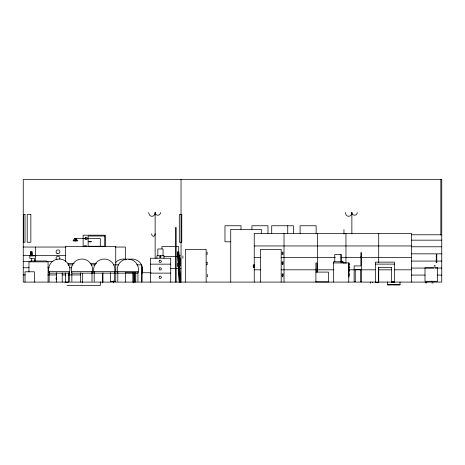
<?xml version="1.0" encoding="UTF-8"?>
<svg xmlns="http://www.w3.org/2000/svg" width="465" height="465" viewBox="0 0 465 465"><rect width="100%" height="100%" fill="white"/><g stroke="black" fill="none" stroke-linecap="round" stroke-linejoin="round"><path stroke-width="0.7" d="M360.456 269.415L360.456 281.784L361.607 281.784L361.607 252.553M76.376 238.586L77.376 240.992L73.133 240.992L74.324 238.586M177.921 263.626L178.653 263.585L178.775 265.939L178.049 265.98L178.008 265.498L177.921 263.626L177.944 264.318L178.676 264.283L178.653 263.585M179.176 263.62L179.938 263.579L180.065 265.934L179.298 265.974L179.176 263.62L179.217 264.103M177.961 264.108L178.688 264.068M179.978 264.062L179.595 264.079L179.554 263.597L180.571 282.092M179.199 264.312L179.961 264.271L179.938 263.579M178.752 265.248L178.025 265.283L178.049 265.98M178.008 265.498L178.734 265.457L178.775 265.939M179.257 265.492L180.025 265.451M411.473 234.784L441.75 234.784M74.202 238.545L100.301 238.545L100.301 246.491M74.324 239.179L76.376 239.179M411.473 240.167L441.75 240.167M73.133 240.399L77.376 240.399M230.547 241.794L224.973 241.794L224.973 225.763L240.998 225.763L240.998 229.251M254.239 245.956L411.473 245.956M411.473 246.781L441.75 246.781M23.25 247.043L65.984 247.043M115.204 247.043L125.341 247.043L125.341 259.923M30.504 252.1L30.242 255.86M31.789 252.1L32.05 255.86M411.473 253.832L441.75 253.832M31.829 255.058L31.934 252.1M180.24 255.227L179.717 255.227L179.717 263.475L180.24 263.475L180.24 257.976M23.25 255.436L30.492 255.436M31.94 255.436L65.949 255.436M35.863 255.86L29.83 255.86L29.83 258.441L34.497 258.441L34.497 261.307M160.198 256.314L160.669 256.314M164.035 256.43L178.67 256.43M360.875 256.523L361.607 256.523M159.361 256.732L161.169 256.732M254.239 257.534L260.778 257.534M281.116 257.534L335.323 257.534M340.996 257.534L411.473 257.534M159.542 257.674L160.966 257.674M411.473 261.068L441.75 261.068M23.25 261.411L30.492 261.411M46.39 261.411L52.911 261.411M341.984 261.935L342.746 261.935M342.845 262.83L345.088 262.934M333.486 262.934L348.953 262.934L348.953 277.076M74.197 263.353L68.407 263.353L68.407 265.521M90.129 263.353L96.644 263.353M150.433 264.149L170.713 264.149M375.418 264.12L394.372 264.12M67.902 264.847L73.034 264.847M91.035 264.847L95.389 264.847M113.414 264.847L118.517 264.847M136.594 264.847L141.656 264.847L141.656 282.092M254.797 265.015L253.262 265.015L253.262 267.369L254.797 267.369M434.554 265.788L434.932 265.788M434.072 266.032L435.414 266.032M253.262 266.195L254.588 266.195M178.014 266.59L178.397 266.59M177.537 266.834L178.88 266.834M391.588 267.392L378.376 267.392L378.376 282.685L375.418 282.685L375.418 262.132L394.372 262.132L394.372 282.65L391.408 282.65L391.408 267.392M23.25 267.764L29.045 267.764M47.843 267.764L49.29 267.764M69.57 267.764L71.744 267.764M411.473 268.061L433.822 268.061M435.263 268.061L441.75 268.061M170.562 268.613L181.042 268.613M360.904 269.415L355.266 269.415L355.266 281.645M254.239 269.816L260.778 269.816M281.116 269.816L333.905 269.816M348.802 269.816L375.156 269.816M378.713 269.816L391.536 269.816M394.384 269.816L411.473 269.816M94.081 271.606L71.854 271.606L71.854 281.435M115.599 271.606L137.948 271.606L137.948 281.435M315.904 272.095L328.517 272.095L328.517 281.918L315.904 281.854M125.474 272.752L136.297 272.752M141.348 272.752L151.113 272.752M150.433 273.124L170.713 273.124M115.599 273.141L137.948 273.141A10.649 10.649 0 0 0 127.881 259.028A10.649 10.649 0 0 0 117.808 273.141M23.25 274.931L25.424 274.931M47.843 274.931L56.532 274.931M62.327 274.931L65.949 274.931M68.123 274.931L80.433 274.931M411.473 275.077L425.173 275.077M437.425 275.077L441.75 275.077M431.322 281.261L431.793 281.261M360.456 281.54L361.607 281.54M391.408 281.54L394.372 281.54M355.266 281.575L354.121 281.645L354.121 265.928L360.875 265.928L360.875 252.553M64.99 282.162L68.407 282.162L68.407 272.757M425.62 282.581L426.765 282.581M425.62 282.894L426.765 282.894M431.956 282.999L433.107 282.964M387.403 284.743L400.016 284.743M67.007 285.51L100.301 285.51L100.301 281.895M370.285 281.988L370.675 283.255M372.605 282.092L372.645 282.61M179.641 265.469L179.682 265.951L179.659 265.259L180.042 265.236L180.065 265.934M178.676 264.283L178.734 265.457M179.624 264.039L178.74 251.763L180.327 282.092M179.42 282.092L177.595 251.763L179.182 282.092M179.275 265.277L179.298 265.974M178.508 265.259L178.531 265.951L178.409 263.597L178.432 264.294M440.843 179.49L440.843 235.127M411.473 282.092L411.473 233.354L254.239 233.354L254.239 282.092M400.016 281.93L400.016 284.882L387.403 284.882L387.403 281.93M378.713 233.354L378.713 262.591M378.713 266.922L378.713 282.092M357.254 212.517A2.691 2.691 0 0 1 354.557 215.214A2.691 2.691 0 0 1 351.866 212.517L351.866 233.843M349.198 263.597L349.198 264.852M349.198 266.666L349.198 267.916M349.198 269.938L349.198 271.194M349.163 274.048L349.163 275.303M348.744 262.934L348.744 282.092M345.954 233.354L345.954 263.312M343.955 229.693L343.955 234M343.257 262.934L343.257 261.749L333.486 261.749L333.486 282.092M341.304 261.749L341.304 254.57L334.759 254.57L334.759 261.749M341.112 261.749L341.112 262.934M340.816 254.57L340.816 261.749M317.607 233.354L317.607 271.979M316.88 272.095L316.915 263.004L315.904 263.004L315.904 281.918M316.119 233.43L316.119 225.763L300.088 225.763L300.088 233.43M293.363 233.43L293.363 225.763L271.717 225.763L271.717 233.43M287.742 225.763L287.742 233.43M284.022 233.354L284.022 282.092M283.04 273.658L283.04 276.239M282.97 252.059L282.97 254.64M283.005 261.673L283.005 264.254M282.377 274.391L282.377 276.971M282.272 262.126L282.272 264.707M282.168 252.059L282.168 254.64M282.168 261.673L282.168 264.254M282.168 273.658L282.168 276.239M281.191 282.092L281.191 249.345L260.464 249.345L260.464 282.092M267.968 233.43L267.968 225.763L251.943 225.763L251.943 229.251M261.289 233.68L261.289 229.35L230.733 229.35L230.733 282.092M254.588 265.015L254.588 267.369M253.576 265.015L253.576 267.369M207.326 274.391L207.326 276.971M207.221 262.126L207.221 264.707M207.117 252.059L207.117 254.64M206.629 262.179L206.629 262.556M206.629 264.382L206.629 264.759M206.14 282.092L206.14 249.345L185.413 249.345L185.413 282.092M182.89 255.936L182.89 258.29M181.042 179.49L181.042 282.092M179.577 255.936L179.577 258.29M178.67 267.125L178.67 246.595L161.948 246.595L161.948 248.699M176.171 282.092L176.171 227.431L175.508 227.431L175.508 282.092M170.713 282.092L170.713 258.232L150.433 258.232L150.433 282.092M163.965 258.232L163.965 255.721L156.908 255.721L156.908 258.232M163.046 255.721L163.046 248.996L157.821 248.996L157.821 255.721M160.437 255.721L160.437 256.976M160.524 212.517A2.691 2.691 0 0 1 157.833 215.214A2.691 2.691 0 0 1 155.141 212.517L155.141 258.273M142.162 267.66L142.121 281.435M135.768 272.752L135.768 282.092M134.862 272.752L134.862 282.092M134.513 272.752L134.513 282.092M133.577 273.141L133.577 282.894M132.839 272.752L132.839 282.092M125.341 272.798L125.341 282.092M117.808 271.606L117.808 281.435M114.326 281.435L114.326 271.606L94.186 271.606L94.186 281.435M113.443 280.808L113.443 282.894M110.403 272.444L110.403 281.54L115.744 281.54L115.744 246.63L65.472 246.63L65.472 261.859M105.468 246.351L105.468 235.203L83.136 235.203L83.136 246.351M102.887 272.798L102.887 282.092M102.713 273.141L102.713 282.894M91.994 271.606L91.994 281.435M82.572 273.141L82.572 282.894M80.433 272.781L80.433 282.092M75.347 238.586L75.254 240.992M69.279 281.435L69.279 271.606L49.139 271.606L49.139 281.435M65.472 272.734L65.472 282.162M62.182 272.752L62.217 282.092M56.329 282.092L56.329 272.752A1.918 1.918 0 0 0 56.62 273.118M48.081 282.092L48.081 261.853L28.952 261.853L28.952 271.973M46.576 261.853L46.576 260.981L30.458 260.981L30.458 261.853M35.526 247.043L35.526 261.411M34.358 282.092L34.358 271.781L25.017 271.781L25.017 282.092M31.946 255.86L31.946 251.612L30.347 251.612L30.347 255.86M31.498 258.441L31.498 261.307M155.141 212.517A3.778 3.203 -90 0 1 151.939 216.301A3.778 3.203 -90 0 1 148.73 212.517M155.141 233.843A2.406 1.755 -90 0 1 153.386 236.243A2.406 1.755 -90 0 1 151.631 233.843M351.866 212.517A3.778 3.203 -90 0 1 348.663 216.301A3.778 3.203 -90 0 1 345.46 212.517M56.62 279.843A1.918 1.918 0 0 1 56.631 277.128M57.021 259.801A1.918 1.918 0 0 1 56.323 257.18A1.918 1.918 0 0 1 58.945 256.488A1.918 1.918 0 0 1 59.636 259.104M115.692 262.452A10.649 10.649 0 0 1 126.829 259.563M128.735 259.563A10.649 10.649 0 0 1 142.121 273.141M94.186 273.141A10.649 10.649 0 0 1 104.259 259.028A10.649 10.649 0 0 1 114.326 273.141L71.854 273.141A10.649 10.649 0 0 1 81.927 259.028A10.649 10.649 0 0 1 91.994 273.141M85.496 237.336L84.833 238.487L85.496 239.632L86.816 239.632L87.478 238.487L86.816 237.336L85.496 237.336M159.629 260.266L159.018 261.324L159.629 262.376L160.849 262.376L161.46 261.324L160.849 260.266L159.629 260.266M159.629 267.863L159.018 268.915L159.629 269.973L160.849 269.973L161.46 268.915L160.849 267.863L159.629 267.863M159.629 276.257L159.018 277.314L159.629 278.372L160.849 278.372L161.46 277.314L160.849 276.257L159.629 276.257M441.75 179.49L23.25 179.49L23.25 282.092L441.75 282.092L441.75 179.49M25.029 214.568L23.529 214.568L23.529 242.253L25.029 242.253L25.029 214.568M30.847 214.568L27.22 214.568L27.22 242.253L30.847 242.253L30.847 214.568M181.774 214.568L179.298 214.568L179.298 242.253L181.774 242.253L181.774 214.568M104.712 236.022L88.141 236.022L88.141 246.264L104.712 246.264L104.712 236.022M91.157 241.405L88.856 241.405L88.856 241.858L91.157 241.858L91.157 241.405M86.159 245.799L84.177 245.799L84.177 246.398L86.159 246.398L86.159 245.799M436.775 254.425L436.251 254.425L436.251 262.673L436.775 262.673L436.775 254.425M437.577 267.811L424.998 267.811L424.998 281.296L437.577 281.296L437.577 267.811M69.279 273.141L49.139 273.141A10.649 10.649 0 0 1 59.212 259.028A10.649 10.649 0 0 1 69.279 273.141M57.021 253.46A1.918 1.918 0 0 0 59.898 251.809A1.918 1.918 0 0 0 57.026 250.141A1.918 1.918 0 0 0 57.021 253.46"/></g></svg>
